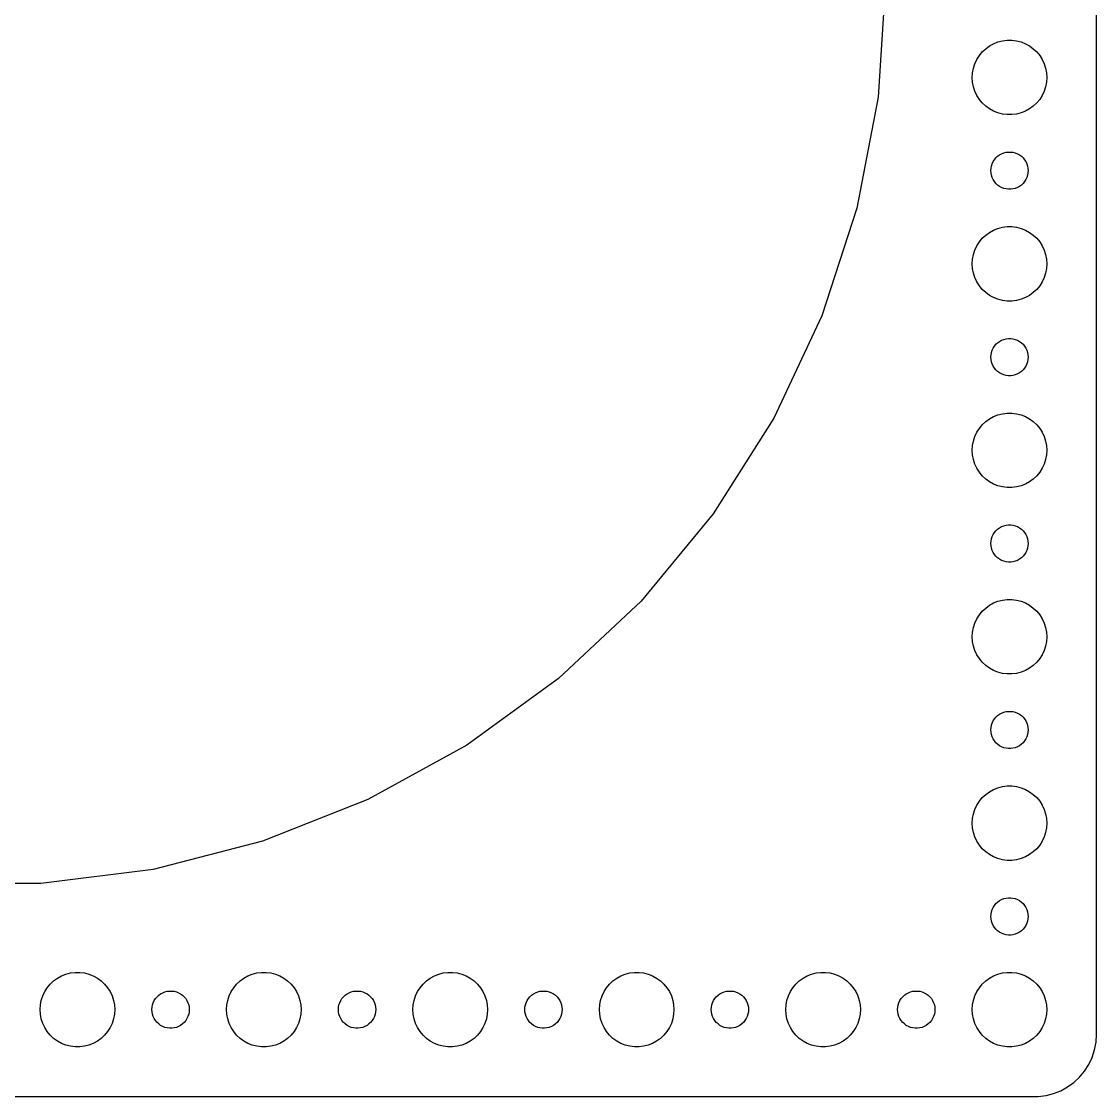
# Model space of a CAD drawing. Header units: metres. Extents: x -390 to 390, y -89 to 89.
# Drawn here: x 303 to 389.5, y -89.5 to -3 of the extents above; entities that cross this region are included whole.
import ezdxf

# ---------------------------------------------------------------- set-up
doc = ezdxf.new("R2010")
doc.units = ezdxf.units.M

msp = doc.modelspace()

# ---------------------------------------------------------------- linework, layer by layer
for p, q in [((389.5, -84.5), (389.5, 84.5)), ((372.5, 0), (371.928, -9.08665)), ((380.313, -5.44635), (380.588, -5.18845)), ((380.588, -5.18845), (380.893, -4.96701)), ((380.893, -4.96701), (381.223, -4.78551)), ((381.223, -4.78551), (381.573, -4.64682)), ((381.573, -4.64682), (381.938, -4.55313)), ((381.938, -4.55313), (382.312, -4.50591)), ((382.312, -4.50591), (382.688, -4.50591)), ((382.688, -4.50591), (383.062, -4.55313)), ((383.062, -4.55313), (383.427, -4.64682)), ((383.427, -4.64682), (383.777, -4.78551)), ((383.777, -4.78551), (384.107, -4.96701)), ((384.107, -4.96701), (384.412, -5.18845)), ((384.412, -5.18845), (384.687, -5.44635)), ((379.711, -6.39561), (379.871, -6.05473)), ((379.871, -6.05473), (380.073, -5.73663)), ((380.073, -5.73663), (380.313, -5.44635)), ((384.687, -5.44635), (384.927, -5.73663)), ((384.927, -5.73663), (385.129, -6.05473)), ((385.129, -6.05473), (385.289, -6.39561)), ((379.524, -7.12399), (379.594, -6.75392)), ((379.594, -6.75392), (379.711, -6.39561)), ((385.289, -6.39561), (385.406, -6.75392)), ((385.406, -6.75392), (385.476, -7.12399)), ((379.5, -7.5), (379.524, -7.12399)), ((379.524, -7.87599), (379.5, -7.5)), ((385.476, -7.12399), (385.5, -7.5)), ((385.5, -7.5), (385.476, -7.87599)), ((379.594, -8.24606), (379.524, -7.87599)), ((379.711, -8.60437), (379.594, -8.24606)), ((379.871, -8.94525), (379.711, -8.60437)), ((385.289, -8.60437), (385.129, -8.94525)), ((385.406, -8.24606), (385.289, -8.60437)), ((385.476, -7.87599), (385.406, -8.24606)), ((371.928, -9.08665), (370.222, -18.03)), ((380.073, -9.26335), (379.871, -8.94525)), ((380.313, -9.55363), (380.073, -9.26335)), ((384.927, -9.26335), (384.687, -9.55363)), ((385.129, -8.94525), (384.927, -9.26335)), ((380.588, -9.81154), (380.313, -9.55363)), ((380.893, -10.033), (380.588, -9.81154)), ((381.223, -10.2145), (380.893, -10.033)), ((381.573, -10.3532), (381.223, -10.2145)), ((381.938, -10.4469), (381.573, -10.3532)), ((383.427, -10.3532), (383.062, -10.4469)), ((383.777, -10.2145), (383.427, -10.3532)), ((384.107, -10.033), (383.777, -10.2145)), ((384.412, -9.81154), (384.107, -10.033)), ((384.687, -9.55363), (384.412, -9.81154)), ((382.312, -10.4941), (381.938, -10.4469)), ((382.688, -10.4941), (382.312, -10.4941)), ((383.062, -10.4469), (382.688, -10.4941)), ((381.544, -13.8442), (381.696, -13.7335)), ((381.696, -13.7335), (381.861, -13.6427)), ((381.861, -13.6427), (382.036, -13.5734)), ((382.036, -13.5734), (382.219, -13.5266)), ((382.219, -13.5266), (382.406, -13.5029)), ((382.406, -13.5029), (382.594, -13.5029)), ((382.594, -13.5029), (382.781, -13.5266)), ((382.781, -13.5266), (382.964, -13.5734)), ((382.964, -13.5734), (383.139, -13.6427)), ((383.139, -13.6427), (383.304, -13.7335)), ((383.304, -13.7335), (383.456, -13.8442)), ((381.012, -14.812), (381.047, -14.627)), ((381.047, -14.627), (381.105, -14.4478)), ((381.105, -14.4478), (381.186, -14.2774)), ((381.186, -14.2774), (381.286, -14.1183)), ((381.286, -14.1183), (381.407, -13.9732)), ((381.407, -13.9732), (381.544, -13.8442)), ((383.456, -13.8442), (383.593, -13.9732)), ((383.593, -13.9732), (383.714, -14.1183)), ((383.714, -14.1183), (383.814, -14.2774)), ((383.814, -14.2774), (383.895, -14.4478)), ((383.895, -14.4478), (383.953, -14.627)), ((383.953, -14.627), (383.988, -14.812)), ((381, -15), (381.012, -14.812)), ((381.012, -15.188), (381, -15)), ((381.047, -15.373), (381.012, -15.188)), ((381.105, -15.5522), (381.047, -15.373)), ((381.186, -15.7226), (381.105, -15.5522)), ((383.895, -15.5522), (383.814, -15.7226)), ((383.953, -15.373), (383.895, -15.5522)), ((383.988, -15.188), (383.953, -15.373)), ((383.988, -14.812), (384, -15)), ((384, -15), (383.988, -15.188)), ((381.286, -15.8817), (381.186, -15.7226)), ((381.407, -16.0268), (381.286, -15.8817)), ((381.544, -16.1558), (381.407, -16.0268)), ((381.696, -16.2665), (381.544, -16.1558)), ((381.861, -16.3572), (381.696, -16.2665)), ((382.036, -16.4266), (381.861, -16.3572)), ((382.219, -16.4734), (382.036, -16.4266)), ((382.964, -16.4266), (382.781, -16.4734)), ((383.139, -16.3572), (382.964, -16.4266)), ((383.304, -16.2665), (383.139, -16.3572)), ((383.456, -16.1558), (383.304, -16.2665)), ((383.593, -16.0268), (383.456, -16.1558)), ((383.714, -15.8817), (383.593, -16.0268)), ((383.814, -15.7226), (383.714, -15.8817)), ((382.406, -16.497), (382.219, -16.4734)), ((382.594, -16.497), (382.406, -16.497)), ((382.781, -16.4734), (382.594, -16.497)), ((370.222, -18.03), (367.409, -26.689)), ((380.893, -19.967), (381.223, -19.7855)), ((381.223, -19.7855), (381.573, -19.6468)), ((381.573, -19.6468), (381.938, -19.5531)), ((381.938, -19.5531), (382.312, -19.5059)), ((382.312, -19.5059), (382.688, -19.5059)), ((382.688, -19.5059), (383.062, -19.5531)), ((383.062, -19.5531), (383.427, -19.6468)), ((383.427, -19.6468), (383.777, -19.7855)), ((383.777, -19.7855), (384.107, -19.967)), ((379.871, -21.0547), (380.073, -20.7366)), ((380.073, -20.7366), (380.313, -20.4464)), ((380.313, -20.4464), (380.588, -20.1884)), ((380.588, -20.1884), (380.893, -19.967)), ((384.107, -19.967), (384.412, -20.1884)), ((384.412, -20.1884), (384.687, -20.4464)), ((384.687, -20.4464), (384.927, -20.7366)), ((384.927, -20.7366), (385.129, -21.0547)), ((379.594, -21.7539), (379.711, -21.3956)), ((379.711, -21.3956), (379.871, -21.0547)), ((385.129, -21.0547), (385.289, -21.3956)), ((385.289, -21.3956), (385.406, -21.7539)), ((379.5, -22.5), (379.524, -22.124)), ((379.524, -22.124), (379.594, -21.7539)), ((385.406, -21.7539), (385.476, -22.124)), ((385.476, -22.124), (385.5, -22.5)), ((379.524, -22.876), (379.5, -22.5)), ((379.594, -23.2461), (379.524, -22.876)), ((379.711, -23.6044), (379.594, -23.2461)), ((385.406, -23.2461), (385.289, -23.6044)), ((385.476, -22.876), (385.406, -23.2461)), ((385.5, -22.5), (385.476, -22.876)), ((379.871, -23.9453), (379.711, -23.6044)), ((380.073, -24.2634), (379.871, -23.9453)), ((385.129, -23.9453), (384.927, -24.2634)), ((385.289, -23.6044), (385.129, -23.9453)), ((380.313, -24.5536), (380.073, -24.2634)), ((380.588, -24.8115), (380.313, -24.5536)), ((380.893, -25.033), (380.588, -24.8115)), ((381.223, -25.2145), (380.893, -25.033)), ((384.107, -25.033), (383.777, -25.2145)), ((384.412, -24.8115), (384.107, -25.033)), ((384.687, -24.5536), (384.412, -24.8115)), ((384.927, -24.2634), (384.687, -24.5536)), ((381.573, -25.3532), (381.223, -25.2145)), ((381.938, -25.4469), (381.573, -25.3532)), ((382.312, -25.4941), (381.938, -25.4469)), ((382.688, -25.4941), (382.312, -25.4941)), ((383.062, -25.4469), (382.688, -25.4941)), ((383.427, -25.3532), (383.062, -25.4469)), ((383.777, -25.2145), (383.427, -25.3532)), ((367.409, -26.689), (363.532, -34.9271)), ((382.036, -28.5734), (382.219, -28.5266)), ((382.219, -28.5266), (382.406, -28.503)), ((382.406, -28.503), (382.594, -28.503)), ((382.594, -28.503), (382.781, -28.5266)), ((382.781, -28.5266), (382.964, -28.5734)), ((381.105, -29.4478), (381.186, -29.2774)), ((381.186, -29.2774), (381.286, -29.1183)), ((381.286, -29.1183), (381.407, -28.9732)), ((381.407, -28.9732), (381.544, -28.8442)), ((381.544, -28.8442), (381.696, -28.7335)), ((381.696, -28.7335), (381.861, -28.6427)), ((381.861, -28.6427), (382.036, -28.5734)), ((382.964, -28.5734), (383.139, -28.6427)), ((383.139, -28.6427), (383.304, -28.7335)), ((383.304, -28.7335), (383.456, -28.8442)), ((383.456, -28.8442), (383.593, -28.9732)), ((383.593, -28.9732), (383.714, -29.1183)), ((383.714, -29.1183), (383.814, -29.2774)), ((383.814, -29.2774), (383.895, -29.4478)), ((381, -30), (381.012, -29.812)), ((381.012, -30.188), (381, -30)), ((381.012, -29.812), (381.047, -29.627)), ((381.047, -30.373), (381.012, -30.188)), ((381.047, -29.627), (381.105, -29.4478)), ((383.895, -29.4478), (383.953, -29.627)), ((383.953, -29.627), (383.988, -29.812)), ((383.988, -30.188), (383.953, -30.373)), ((383.988, -29.812), (384, -30)), ((384, -30), (383.988, -30.188)), ((381.105, -30.5522), (381.047, -30.373)), ((381.186, -30.7226), (381.105, -30.5522)), ((381.286, -30.8817), (381.186, -30.7226)), ((381.407, -31.0268), (381.286, -30.8817)), ((381.544, -31.1558), (381.407, -31.0268)), ((383.593, -31.0268), (383.456, -31.1558)), ((383.714, -30.8817), (383.593, -31.0268)), ((383.814, -30.7226), (383.714, -30.8817)), ((383.895, -30.5522), (383.814, -30.7226)), ((383.953, -30.373), (383.895, -30.5522)), ((381.696, -31.2665), (381.544, -31.1558)), ((381.861, -31.3572), (381.696, -31.2665)), ((382.036, -31.4266), (381.861, -31.3572)), ((382.219, -31.4734), (382.036, -31.4266)), ((382.406, -31.497), (382.219, -31.4734)), ((382.594, -31.497), (382.406, -31.497)), ((382.781, -31.4734), (382.594, -31.497)), ((382.964, -31.4266), (382.781, -31.4734)), ((383.139, -31.3572), (382.964, -31.4266)), ((383.304, -31.2665), (383.139, -31.3572)), ((383.456, -31.1558), (383.304, -31.2665)), ((381.573, -34.6468), (381.938, -34.5531)), ((381.938, -34.5531), (382.312, -34.5059)), ((382.312, -34.5059), (382.688, -34.5059)), ((382.688, -34.5059), (383.062, -34.5531)), ((383.062, -34.5531), (383.427, -34.6468)), ((363.532, -34.9271), (358.654, -42.6144)), ((380.073, -35.7366), (380.313, -35.4464)), ((380.313, -35.4464), (380.588, -35.1885)), ((380.588, -35.1885), (380.893, -34.967)), ((380.893, -34.967), (381.223, -34.7855)), ((381.223, -34.7855), (381.573, -34.6468)), ((383.427, -34.6468), (383.777, -34.7855)), ((383.777, -34.7855), (384.107, -34.967)), ((384.107, -34.967), (384.412, -35.1885)), ((384.412, -35.1885), (384.687, -35.4464)), ((384.687, -35.4464), (384.927, -35.7366)), ((379.711, -36.3956), (379.871, -36.0547)), ((379.871, -36.0547), (380.073, -35.7366)), ((384.927, -35.7366), (385.129, -36.0547)), ((385.129, -36.0547), (385.289, -36.3956)), ((379.5, -37.5), (379.524, -37.124)), ((379.524, -37.124), (379.594, -36.7539)), ((379.594, -36.7539), (379.711, -36.3956)), ((385.289, -36.3956), (385.406, -36.7539)), ((385.406, -36.7539), (385.476, -37.124)), ((385.476, -37.124), (385.5, -37.5)), ((379.524, -37.876), (379.5, -37.5)), ((379.594, -38.2461), (379.524, -37.876)), ((385.476, -37.876), (385.406, -38.2461)), ((385.5, -37.5), (385.476, -37.876)), ((379.711, -38.6044), (379.594, -38.2461)), ((379.871, -38.9453), (379.711, -38.6044)), ((385.289, -38.6044), (385.129, -38.9453)), ((385.406, -38.2461), (385.289, -38.6044)), ((380.073, -39.2634), (379.871, -38.9453)), ((380.313, -39.5536), (380.073, -39.2634)), ((380.588, -39.8115), (380.313, -39.5536)), ((384.687, -39.5536), (384.412, -39.8115)), ((384.927, -39.2634), (384.687, -39.5536)), ((385.129, -38.9453), (384.927, -39.2634)), ((380.893, -40.033), (380.588, -39.8115)), ((381.223, -40.2145), (380.893, -40.033)), ((381.573, -40.3532), (381.223, -40.2145)), ((381.938, -40.4469), (381.573, -40.3532)), ((382.312, -40.4941), (381.938, -40.4469)), ((382.688, -40.4941), (382.312, -40.4941)), ((383.062, -40.4469), (382.688, -40.4941)), ((383.427, -40.3532), (383.062, -40.4469)), ((383.777, -40.2145), (383.427, -40.3532)), ((384.107, -40.033), (383.777, -40.2145)), ((384.412, -39.8115), (384.107, -40.033)), ((358.654, -42.6144), (352.85, -49.6297)), ((381.286, -44.1183), (381.407, -43.9732)), ((381.407, -43.9732), (381.544, -43.8442)), ((381.544, -43.8442), (381.696, -43.7335)), ((381.696, -43.7335), (381.861, -43.6428)), ((381.861, -43.6428), (382.036, -43.5734)), ((382.036, -43.5734), (382.219, -43.5266)), ((382.219, -43.5266), (382.406, -43.503)), ((382.406, -43.503), (382.594, -43.503)), ((382.594, -43.503), (382.781, -43.5266)), ((382.781, -43.5266), (382.964, -43.5734)), ((382.964, -43.5734), (383.139, -43.6428)), ((383.139, -43.6428), (383.304, -43.7335)), ((383.304, -43.7335), (383.456, -43.8442)), ((383.456, -43.8442), (383.593, -43.9732)), ((383.593, -43.9732), (383.714, -44.1183)), ((381, -45), (381.012, -44.812)), ((381.012, -44.812), (381.047, -44.627)), ((381.047, -44.627), (381.105, -44.4478)), ((381.105, -44.4478), (381.186, -44.2774)), ((381.186, -44.2774), (381.286, -44.1183)), ((383.714, -44.1183), (383.814, -44.2774)), ((383.814, -44.2774), (383.895, -44.4478)), ((383.895, -44.4478), (383.953, -44.627)), ((383.953, -44.627), (383.988, -44.812)), ((383.988, -44.812), (384, -45)), ((381.012, -45.188), (381, -45)), ((381.047, -45.373), (381.012, -45.188)), ((381.105, -45.5522), (381.047, -45.373)), ((381.186, -45.7226), (381.105, -45.5522)), ((381.286, -45.8817), (381.186, -45.7226)), ((383.814, -45.7226), (383.714, -45.8817)), ((383.895, -45.5522), (383.814, -45.7226)), ((383.953, -45.373), (383.895, -45.5522)), ((383.988, -45.188), (383.953, -45.373)), ((384, -45), (383.988, -45.188)), ((381.407, -46.0268), (381.286, -45.8817)), ((381.544, -46.1558), (381.407, -46.0268)), ((381.696, -46.2665), (381.544, -46.1558)), ((381.861, -46.3572), (381.696, -46.2665)), ((382.036, -46.4266), (381.861, -46.3572)), ((382.219, -46.4734), (382.036, -46.4266)), ((382.406, -46.497), (382.219, -46.4734)), ((382.594, -46.497), (382.406, -46.497)), ((382.781, -46.4734), (382.594, -46.497)), ((382.964, -46.4266), (382.781, -46.4734)), ((383.139, -46.3572), (382.964, -46.4266)), ((383.304, -46.2665), (383.139, -46.3572)), ((383.456, -46.1558), (383.304, -46.2665)), ((383.593, -46.0268), (383.456, -46.1558)), ((383.714, -45.8817), (383.593, -46.0268)), ((352.85, -49.6297), (346.213, -55.8622)), ((380.588, -50.1885), (380.893, -49.967)), ((380.893, -49.967), (381.223, -49.7855)), ((381.223, -49.7855), (381.573, -49.6468)), ((381.573, -49.6468), (381.938, -49.5531)), ((381.938, -49.5531), (382.312, -49.5059)), ((382.312, -49.5059), (382.688, -49.5059)), ((382.688, -49.5059), (383.062, -49.5531)), ((383.062, -49.5531), (383.427, -49.6468)), ((383.427, -49.6468), (383.777, -49.7855)), ((383.777, -49.7855), (384.107, -49.967)), ((384.107, -49.967), (384.412, -50.1885)), ((379.871, -51.0547), (380.073, -50.7366)), ((380.073, -50.7366), (380.313, -50.4464)), ((380.313, -50.4464), (380.588, -50.1885)), ((384.412, -50.1885), (384.687, -50.4464)), ((384.687, -50.4464), (384.927, -50.7366)), ((384.927, -50.7366), (385.129, -51.0547)), ((379.524, -52.124), (379.594, -51.7539)), ((379.594, -51.7539), (379.711, -51.3956)), ((379.711, -51.3956), (379.871, -51.0547)), ((385.129, -51.0547), (385.289, -51.3956)), ((385.289, -51.3956), (385.406, -51.7539)), ((385.406, -51.7539), (385.476, -52.124)), ((379.5, -52.5), (379.524, -52.124)), ((379.524, -52.876), (379.5, -52.5)), ((385.476, -52.124), (385.5, -52.5)), ((385.5, -52.5), (385.476, -52.876)), ((379.594, -53.2461), (379.524, -52.876)), ((379.711, -53.6044), (379.594, -53.2461)), ((379.871, -53.9453), (379.711, -53.6044)), ((385.289, -53.6044), (385.129, -53.9453)), ((385.406, -53.2461), (385.289, -53.6044)), ((385.476, -52.876), (385.406, -53.2461)), ((380.073, -54.2634), (379.871, -53.9453)), ((380.313, -54.5536), (380.073, -54.2634)), ((384.927, -54.2634), (384.687, -54.5536)), ((385.129, -53.9453), (384.927, -54.2634)), ((380.588, -54.8115), (380.313, -54.5536)), ((380.893, -55.033), (380.588, -54.8115)), ((381.223, -55.2145), (380.893, -55.033)), ((381.573, -55.3532), (381.223, -55.2145)), ((381.938, -55.4469), (381.573, -55.3532)), ((383.427, -55.3532), (383.062, -55.4469)), ((383.777, -55.2145), (383.427, -55.3532)), ((384.107, -55.033), (383.777, -55.2145)), ((384.412, -54.8115), (384.107, -55.033)), ((384.687, -54.5536), (384.412, -54.8115)), ((346.213, -55.8622), (338.847, -61.2138)), ((382.312, -55.4941), (381.938, -55.4469)), ((382.688, -55.4941), (382.312, -55.4941)), ((383.062, -55.4469), (382.688, -55.4941)), ((381.544, -58.8442), (381.696, -58.7335)), ((381.696, -58.7335), (381.861, -58.6428)), ((381.861, -58.6428), (382.036, -58.5734)), ((382.036, -58.5734), (382.219, -58.5266)), ((382.219, -58.5266), (382.406, -58.503)), ((382.406, -58.503), (382.594, -58.503)), ((382.594, -58.503), (382.781, -58.5266)), ((382.781, -58.5266), (382.964, -58.5734)), ((382.964, -58.5734), (383.139, -58.6428)), ((383.139, -58.6428), (383.304, -58.7335)), ((383.304, -58.7335), (383.456, -58.8442)), ((381.012, -59.812), (381.047, -59.627)), ((381.047, -59.627), (381.105, -59.4478)), ((381.105, -59.4478), (381.186, -59.2774)), ((381.186, -59.2774), (381.286, -59.1183)), ((381.286, -59.1183), (381.407, -58.9732)), ((381.407, -58.9732), (381.544, -58.8442)), ((383.456, -58.8442), (383.593, -58.9732)), ((383.593, -58.9732), (383.714, -59.1183)), ((383.714, -59.1183), (383.814, -59.2774)), ((383.814, -59.2774), (383.895, -59.4478)), ((383.895, -59.4478), (383.953, -59.627)), ((383.953, -59.627), (383.988, -59.812)), ((381, -60), (381.012, -59.812)), ((381.012, -60.188), (381, -60)), ((381.047, -60.373), (381.012, -60.188)), ((381.105, -60.5522), (381.047, -60.373)), ((383.953, -60.373), (383.895, -60.5522)), ((383.988, -60.188), (383.953, -60.373)), ((383.988, -59.812), (384, -60)), ((384, -60), (383.988, -60.188)), ((338.847, -61.2138), (330.869, -65.6)), ((381.186, -60.7226), (381.105, -60.5522)), ((381.286, -60.8817), (381.186, -60.7226)), ((381.407, -61.0268), (381.286, -60.8817)), ((381.544, -61.1558), (381.407, -61.0268)), ((381.696, -61.2665), (381.544, -61.1558)), ((381.861, -61.3572), (381.696, -61.2665)), ((382.036, -61.4266), (381.861, -61.3572)), ((383.139, -61.3572), (382.964, -61.4266)), ((383.304, -61.2665), (383.139, -61.3572)), ((383.456, -61.1558), (383.304, -61.2665)), ((383.593, -61.0268), (383.456, -61.1558)), ((383.714, -60.8817), (383.593, -61.0268)), ((383.814, -60.7226), (383.714, -60.8817)), ((383.895, -60.5522), (383.814, -60.7226)), ((382.219, -61.4734), (382.036, -61.4266)), ((382.406, -61.497), (382.219, -61.4734)), ((382.594, -61.497), (382.406, -61.497)), ((382.781, -61.4734), (382.594, -61.497)), ((382.964, -61.4266), (382.781, -61.4734)), ((380.893, -64.967), (381.223, -64.7855)), ((381.223, -64.7855), (381.573, -64.6468)), ((381.573, -64.6468), (381.938, -64.5531)), ((381.938, -64.5531), (382.312, -64.5059)), ((382.312, -64.5059), (382.688, -64.5059)), ((382.688, -64.5059), (383.062, -64.5531)), ((383.062, -64.5531), (383.427, -64.6468)), ((383.427, -64.6468), (383.777, -64.7855)), ((383.777, -64.7855), (384.107, -64.967)), ((330.869, -65.6), (322.404, -68.9516)), ((379.871, -66.0547), (380.073, -65.7366)), ((380.073, -65.7366), (380.313, -65.4464)), ((380.313, -65.4464), (380.588, -65.1885)), ((380.588, -65.1885), (380.893, -64.967)), ((384.107, -64.967), (384.412, -65.1885)), ((384.412, -65.1885), (384.687, -65.4464)), ((384.687, -65.4464), (384.927, -65.7366)), ((384.927, -65.7366), (385.129, -66.0547)), ((379.594, -66.7539), (379.711, -66.3956)), ((379.711, -66.3956), (379.871, -66.0547)), ((385.129, -66.0547), (385.289, -66.3956)), ((385.289, -66.3956), (385.406, -66.7539)), ((379.5, -67.5), (379.524, -67.124)), ((379.524, -67.124), (379.594, -66.7539)), ((385.406, -66.7539), (385.476, -67.124)), ((385.476, -67.124), (385.5, -67.5)), ((379.524, -67.876), (379.5, -67.5)), ((379.594, -68.2461), (379.524, -67.876)), ((379.711, -68.6044), (379.594, -68.2461)), ((385.406, -68.2461), (385.289, -68.6044)), ((385.476, -67.876), (385.406, -68.2461)), ((385.5, -67.5), (385.476, -67.876)), ((322.404, -68.9516), (313.585, -71.2158)), ((379.871, -68.9453), (379.711, -68.6044)), ((380.073, -69.2634), (379.871, -68.9453)), ((385.129, -68.9453), (384.927, -69.2634)), ((385.289, -68.6044), (385.129, -68.9453)), ((380.313, -69.5536), (380.073, -69.2634)), ((380.588, -69.8115), (380.313, -69.5536)), ((380.893, -70.033), (380.588, -69.8115)), ((381.223, -70.2145), (380.893, -70.033)), ((384.107, -70.033), (383.777, -70.2145)), ((384.412, -69.8115), (384.107, -70.033)), ((384.687, -69.5536), (384.412, -69.8115)), ((384.927, -69.2634), (384.687, -69.5536)), ((381.573, -70.3532), (381.223, -70.2145)), ((381.938, -70.4469), (381.573, -70.3532)), ((382.312, -70.4941), (381.938, -70.4469)), ((382.688, -70.4941), (382.312, -70.4941)), ((383.062, -70.4469), (382.688, -70.4941)), ((383.427, -70.3532), (383.062, -70.4469)), ((383.777, -70.2145), (383.427, -70.3532)), ((313.585, -71.2158), (304.552, -72.3569)), ((304.552, -72.3569), (295.448, -72.3569)), ((382.219, -73.5266), (382.406, -73.503)), ((382.406, -73.503), (382.594, -73.503)), ((382.594, -73.503), (382.781, -73.5266)), ((381.105, -74.4478), (381.186, -74.2774)), ((381.186, -74.2774), (381.286, -74.1183)), ((381.286, -74.1183), (381.407, -73.9732)), ((381.407, -73.9732), (381.544, -73.8442)), ((381.544, -73.8442), (381.696, -73.7335)), ((381.696, -73.7335), (381.861, -73.6428)), ((381.861, -73.6428), (382.036, -73.5734)), ((382.036, -73.5734), (382.219, -73.5266)), ((382.781, -73.5266), (382.964, -73.5734)), ((382.964, -73.5734), (383.139, -73.6428)), ((383.139, -73.6428), (383.304, -73.7335)), ((383.304, -73.7335), (383.456, -73.8442)), ((383.456, -73.8442), (383.593, -73.9732)), ((383.593, -73.9732), (383.714, -74.1183)), ((383.714, -74.1183), (383.814, -74.2774)), ((383.814, -74.2774), (383.895, -74.4478)), ((381, -75), (381.012, -74.812)), ((381.012, -75.188), (381, -75)), ((381.012, -74.812), (381.047, -74.627)), ((381.047, -75.373), (381.012, -75.188)), ((381.047, -74.627), (381.105, -74.4478)), ((383.895, -74.4478), (383.953, -74.627)), ((383.953, -74.627), (383.988, -74.812)), ((383.988, -75.188), (383.953, -75.373)), ((383.988, -74.812), (384, -75)), ((384, -75), (383.988, -75.188)), ((381.105, -75.5522), (381.047, -75.373)), ((381.186, -75.7226), (381.105, -75.5522)), ((381.286, -75.8817), (381.186, -75.7226)), ((381.407, -76.0268), (381.286, -75.8817)), ((381.544, -76.1558), (381.407, -76.0268)), ((383.593, -76.0268), (383.456, -76.1558)), ((383.714, -75.8817), (383.593, -76.0268)), ((383.814, -75.7226), (383.714, -75.8817)), ((383.895, -75.5522), (383.814, -75.7226)), ((383.953, -75.373), (383.895, -75.5522)), ((381.696, -76.2665), (381.544, -76.1558)), ((381.861, -76.3572), (381.696, -76.2665)), ((382.036, -76.4266), (381.861, -76.3572)), ((382.219, -76.4734), (382.036, -76.4266)), ((382.406, -76.497), (382.219, -76.4734)), ((382.594, -76.497), (382.406, -76.497)), ((382.781, -76.4734), (382.594, -76.497)), ((382.964, -76.4266), (382.781, -76.4734)), ((383.139, -76.3572), (382.964, -76.4266)), ((383.304, -76.2665), (383.139, -76.3572)), ((383.456, -76.1558), (383.304, -76.2665)), ((306.573, -79.6468), (306.938, -79.5531)), ((306.938, -79.5531), (307.312, -79.5059)), ((307.312, -79.5059), (307.688, -79.5059)), ((307.688, -79.5059), (308.062, -79.5531)), ((308.062, -79.5531), (308.427, -79.6468)), ((321.573, -79.6468), (321.938, -79.5531)), ((321.938, -79.5531), (322.312, -79.5059)), ((322.312, -79.5059), (322.688, -79.5059)), ((322.688, -79.5059), (323.062, -79.5531)), ((323.062, -79.5531), (323.427, -79.6468)), ((336.573, -79.6468), (336.938, -79.5531)), ((336.938, -79.5531), (337.312, -79.5059)), ((337.312, -79.5059), (337.688, -79.5059)), ((337.688, -79.5059), (338.062, -79.5531)), ((338.062, -79.5531), (338.427, -79.6468)), ((351.573, -79.6468), (351.938, -79.5531)), ((351.938, -79.5531), (352.312, -79.5059)), ((352.312, -79.5059), (352.688, -79.5059)), ((352.688, -79.5059), (353.062, -79.5531)), ((353.062, -79.5531), (353.427, -79.6468)), ((366.573, -79.6468), (366.938, -79.5531)), ((366.938, -79.5531), (367.312, -79.5059)), ((367.312, -79.5059), (367.688, -79.5059)), ((367.688, -79.5059), (368.062, -79.5531)), ((368.062, -79.5531), (368.427, -79.6468)), ((381.573, -79.6468), (381.938, -79.5531)), ((381.938, -79.5531), (382.312, -79.5059)), ((382.312, -79.5059), (382.688, -79.5059)), ((382.688, -79.5059), (383.062, -79.5531)), ((383.062, -79.5531), (383.427, -79.6468)), ((305.313, -80.4464), (305.588, -80.1885)), ((305.588, -80.1885), (305.893, -79.967)), ((305.893, -79.967), (306.223, -79.7855)), ((306.223, -79.7855), (306.573, -79.6468)), ((308.427, -79.6468), (308.777, -79.7855)), ((308.777, -79.7855), (309.107, -79.967)), ((309.107, -79.967), (309.412, -80.1885)), ((309.412, -80.1885), (309.687, -80.4464)), ((320.313, -80.4464), (320.588, -80.1885)), ((320.588, -80.1885), (320.893, -79.967)), ((320.893, -79.967), (321.223, -79.7855)), ((321.223, -79.7855), (321.573, -79.6468)), ((323.427, -79.6468), (323.777, -79.7855)), ((323.777, -79.7855), (324.107, -79.967)), ((324.107, -79.967), (324.412, -80.1885)), ((324.412, -80.1885), (324.687, -80.4464)), ((335.313, -80.4464), (335.588, -80.1885)), ((335.588, -80.1885), (335.893, -79.967)), ((335.893, -79.967), (336.223, -79.7855)), ((336.223, -79.7855), (336.573, -79.6468)), ((338.427, -79.6468), (338.777, -79.7855)), ((338.777, -79.7855), (339.107, -79.967)), ((339.107, -79.967), (339.412, -80.1885)), ((339.412, -80.1885), (339.687, -80.4464)), ((350.313, -80.4464), (350.588, -80.1885)), ((350.588, -80.1885), (350.893, -79.967)), ((350.893, -79.967), (351.223, -79.7855)), ((351.223, -79.7855), (351.573, -79.6468)), ((353.427, -79.6468), (353.777, -79.7855)), ((353.777, -79.7855), (354.107, -79.967)), ((354.107, -79.967), (354.412, -80.1885)), ((354.412, -80.1885), (354.687, -80.4464)), ((365.313, -80.4464), (365.588, -80.1885)), ((365.588, -80.1885), (365.893, -79.967)), ((365.893, -79.967), (366.223, -79.7855)), ((366.223, -79.7855), (366.573, -79.6468)), ((368.427, -79.6468), (368.777, -79.7855)), ((368.777, -79.7855), (369.107, -79.967)), ((369.107, -79.967), (369.412, -80.1885)), ((369.412, -80.1885), (369.687, -80.4464)), ((380.313, -80.4464), (380.588, -80.1885)), ((380.588, -80.1885), (380.893, -79.967)), ((380.893, -79.967), (381.223, -79.7855)), ((381.223, -79.7855), (381.573, -79.6468)), ((383.427, -79.6468), (383.777, -79.7855)), ((383.777, -79.7855), (384.107, -79.967)), ((384.107, -79.967), (384.412, -80.1885)), ((384.412, -80.1885), (384.687, -80.4464)), ((304.711, -81.3956), (304.871, -81.0547)), ((304.871, -81.0547), (305.073, -80.7366)), ((305.073, -80.7366), (305.313, -80.4464)), ((309.687, -80.4464), (309.927, -80.7366)), ((309.927, -80.7366), (310.129, -81.0547)), ((310.129, -81.0547), (310.289, -81.3956)), ((314.044, -81.3442), (314.196, -81.2335)), ((314.196, -81.2335), (314.361, -81.1428)), ((314.361, -81.1428), (314.536, -81.0734)), ((314.536, -81.0734), (314.719, -81.0266)), ((314.719, -81.0266), (314.906, -81.003)), ((314.906, -81.003), (315.094, -81.003)), ((315.094, -81.003), (315.281, -81.0266)), ((315.281, -81.0266), (315.464, -81.0734)), ((315.464, -81.0734), (315.639, -81.1428)), ((315.639, -81.1428), (315.804, -81.2335)), ((315.804, -81.2335), (315.956, -81.3442)), ((319.711, -81.3956), (319.871, -81.0547)), ((319.871, -81.0547), (320.073, -80.7366)), ((320.073, -80.7366), (320.313, -80.4464)), ((324.687, -80.4464), (324.927, -80.7366)), ((324.927, -80.7366), (325.129, -81.0547)), ((325.129, -81.0547), (325.289, -81.3956)), ((329.044, -81.3442), (329.196, -81.2335)), ((329.196, -81.2335), (329.361, -81.1428)), ((329.361, -81.1428), (329.536, -81.0734)), ((329.536, -81.0734), (329.719, -81.0266)), ((329.719, -81.0266), (329.906, -81.003)), ((329.906, -81.003), (330.094, -81.003)), ((330.094, -81.003), (330.281, -81.0266)), ((330.281, -81.0266), (330.464, -81.0734)), ((330.464, -81.0734), (330.639, -81.1428)), ((330.639, -81.1428), (330.804, -81.2335)), ((330.804, -81.2335), (330.956, -81.3442)), ((334.711, -81.3956), (334.871, -81.0547)), ((334.871, -81.0547), (335.073, -80.7366)), ((335.073, -80.7366), (335.313, -80.4464)), ((339.687, -80.4464), (339.927, -80.7366)), ((339.927, -80.7366), (340.129, -81.0547)), ((340.129, -81.0547), (340.289, -81.3956)), ((344.044, -81.3442), (344.196, -81.2335)), ((344.196, -81.2335), (344.361, -81.1428)), ((344.361, -81.1428), (344.536, -81.0734)), ((344.536, -81.0734), (344.719, -81.0266)), ((344.719, -81.0266), (344.906, -81.003)), ((344.906, -81.003), (345.094, -81.003)), ((345.094, -81.003), (345.281, -81.0266)), ((345.281, -81.0266), (345.464, -81.0734)), ((345.464, -81.0734), (345.639, -81.1428)), ((345.639, -81.1428), (345.804, -81.2335)), ((345.804, -81.2335), (345.956, -81.3442)), ((349.711, -81.3956), (349.871, -81.0547)), ((349.871, -81.0547), (350.073, -80.7366)), ((350.073, -80.7366), (350.313, -80.4464)), ((354.687, -80.4464), (354.927, -80.7366)), ((354.927, -80.7366), (355.129, -81.0547)), ((355.129, -81.0547), (355.289, -81.3956)), ((359.044, -81.3442), (359.196, -81.2335)), ((359.196, -81.2335), (359.361, -81.1428)), ((359.361, -81.1428), (359.536, -81.0734)), ((359.536, -81.0734), (359.719, -81.0266)), ((359.719, -81.0266), (359.906, -81.003)), ((359.906, -81.003), (360.094, -81.003)), ((360.094, -81.003), (360.281, -81.0266)), ((360.281, -81.0266), (360.464, -81.0734)), ((360.464, -81.0734), (360.639, -81.1428)), ((360.639, -81.1428), (360.804, -81.2335)), ((360.804, -81.2335), (360.956, -81.3442)), ((364.711, -81.3956), (364.871, -81.0547)), ((364.871, -81.0547), (365.073, -80.7366)), ((365.073, -80.7366), (365.313, -80.4464)), ((369.687, -80.4464), (369.927, -80.7366)), ((369.927, -80.7366), (370.129, -81.0547)), ((370.129, -81.0547), (370.289, -81.3956)), ((374.044, -81.3442), (374.196, -81.2335)), ((374.196, -81.2335), (374.361, -81.1428)), ((374.361, -81.1428), (374.536, -81.0734)), ((374.536, -81.0734), (374.719, -81.0266)), ((374.719, -81.0266), (374.906, -81.003)), ((374.906, -81.003), (375.094, -81.003)), ((375.094, -81.003), (375.281, -81.0266)), ((375.281, -81.0266), (375.464, -81.0734)), ((375.464, -81.0734), (375.639, -81.1428)), ((375.639, -81.1428), (375.804, -81.2335)), ((375.804, -81.2335), (375.956, -81.3442)), ((379.711, -81.3956), (379.871, -81.0547)), ((379.871, -81.0547), (380.073, -80.7366)), ((380.073, -80.7366), (380.313, -80.4464)), ((384.687, -80.4464), (384.927, -80.7366)), ((384.927, -80.7366), (385.129, -81.0547)), ((385.129, -81.0547), (385.289, -81.3956)), ((304.5, -82.5), (304.524, -82.124)), ((304.524, -82.124), (304.594, -81.7539)), ((304.594, -81.7539), (304.711, -81.3956)), ((310.289, -81.3956), (310.406, -81.7539)), ((310.406, -81.7539), (310.476, -82.124)), ((310.476, -82.124), (310.5, -82.5)), ((313.512, -82.312), (313.547, -82.127)), ((313.547, -82.127), (313.605, -81.9478)), ((313.605, -81.9478), (313.686, -81.7774)), ((313.686, -81.7774), (313.786, -81.6183)), ((313.786, -81.6183), (313.907, -81.4732)), ((313.907, -81.4732), (314.044, -81.3442)), ((315.956, -81.3442), (316.093, -81.4732)), ((316.093, -81.4732), (316.214, -81.6183)), ((316.214, -81.6183), (316.314, -81.7774)), ((316.314, -81.7774), (316.395, -81.9478)), ((316.395, -81.9478), (316.453, -82.127)), ((316.453, -82.127), (316.488, -82.312)), ((319.5, -82.5), (319.524, -82.124)), ((319.524, -82.124), (319.594, -81.7539)), ((319.594, -81.7539), (319.711, -81.3956)), ((325.289, -81.3956), (325.406, -81.7539)), ((325.406, -81.7539), (325.476, -82.124)), ((325.476, -82.124), (325.5, -82.5)), ((328.512, -82.312), (328.547, -82.127)), ((328.547, -82.127), (328.605, -81.9478)), ((328.605, -81.9478), (328.686, -81.7774)), ((328.686, -81.7774), (328.786, -81.6183)), ((328.786, -81.6183), (328.907, -81.4732)), ((328.907, -81.4732), (329.044, -81.3442)), ((330.956, -81.3442), (331.093, -81.4732)), ((331.093, -81.4732), (331.214, -81.6183)), ((331.214, -81.6183), (331.314, -81.7774)), ((331.314, -81.7774), (331.395, -81.9478)), ((331.395, -81.9478), (331.453, -82.127)), ((331.453, -82.127), (331.488, -82.312)), ((334.5, -82.5), (334.524, -82.124)), ((334.524, -82.124), (334.594, -81.7539)), ((334.594, -81.7539), (334.711, -81.3956)), ((340.289, -81.3956), (340.406, -81.7539)), ((340.406, -81.7539), (340.476, -82.124)), ((340.476, -82.124), (340.5, -82.5)), ((343.512, -82.312), (343.547, -82.127)), ((343.547, -82.127), (343.605, -81.9478)), ((343.605, -81.9478), (343.686, -81.7774)), ((343.686, -81.7774), (343.786, -81.6183)), ((343.786, -81.6183), (343.907, -81.4732)), ((343.907, -81.4732), (344.044, -81.3442)), ((345.956, -81.3442), (346.093, -81.4732)), ((346.093, -81.4732), (346.214, -81.6183)), ((346.214, -81.6183), (346.314, -81.7774)), ((346.314, -81.7774), (346.395, -81.9478)), ((346.395, -81.9478), (346.453, -82.127)), ((346.453, -82.127), (346.488, -82.312)), ((349.5, -82.5), (349.524, -82.124)), ((349.524, -82.124), (349.594, -81.7539)), ((349.594, -81.7539), (349.711, -81.3956)), ((355.289, -81.3956), (355.406, -81.7539)), ((355.406, -81.7539), (355.476, -82.124)), ((355.476, -82.124), (355.5, -82.5)), ((358.512, -82.312), (358.547, -82.127)), ((358.547, -82.127), (358.605, -81.9478)), ((358.605, -81.9478), (358.686, -81.7774)), ((358.686, -81.7774), (358.786, -81.6183)), ((358.786, -81.6183), (358.907, -81.4732)), ((358.907, -81.4732), (359.044, -81.3442)), ((360.956, -81.3442), (361.093, -81.4732)), ((361.093, -81.4732), (361.214, -81.6183)), ((361.214, -81.6183), (361.314, -81.7774)), ((361.314, -81.7774), (361.395, -81.9478)), ((361.395, -81.9478), (361.453, -82.127)), ((361.453, -82.127), (361.488, -82.312)), ((364.5, -82.5), (364.524, -82.124)), ((364.524, -82.124), (364.594, -81.7539)), ((364.594, -81.7539), (364.711, -81.3956)), ((370.289, -81.3956), (370.406, -81.7539)), ((370.406, -81.7539), (370.476, -82.124)), ((370.476, -82.124), (370.5, -82.5)), ((373.512, -82.312), (373.547, -82.127)), ((373.547, -82.127), (373.605, -81.9478)), ((373.605, -81.9478), (373.686, -81.7774)), ((373.686, -81.7774), (373.786, -81.6183)), ((373.786, -81.6183), (373.907, -81.4732)), ((373.907, -81.4732), (374.044, -81.3442)), ((375.956, -81.3442), (376.093, -81.4732)), ((376.093, -81.4732), (376.214, -81.6183)), ((376.214, -81.6183), (376.314, -81.7774)), ((376.314, -81.7774), (376.395, -81.9478)), ((376.395, -81.9478), (376.453, -82.127)), ((376.453, -82.127), (376.488, -82.312)), ((379.5, -82.5), (379.524, -82.124)), ((379.524, -82.124), (379.594, -81.7539)), ((379.594, -81.7539), (379.711, -81.3956)), ((385.289, -81.3956), (385.406, -81.7539)), ((385.406, -81.7539), (385.476, -82.124)), ((385.476, -82.124), (385.5, -82.5)), ((304.524, -82.876), (304.5, -82.5)), ((304.594, -83.2461), (304.524, -82.876)), ((310.476, -82.876), (310.406, -83.2461)), ((310.5, -82.5), (310.476, -82.876)), ((313.5, -82.5), (313.512, -82.312)), ((313.512, -82.688), (313.5, -82.5)), ((313.547, -82.873), (313.512, -82.688)), ((313.605, -83.0522), (313.547, -82.873)), ((316.453, -82.873), (316.395, -83.0522)), ((316.488, -82.688), (316.453, -82.873)), ((316.488, -82.312), (316.5, -82.5)), ((316.5, -82.5), (316.488, -82.688)), ((319.524, -82.876), (319.5, -82.5)), ((319.594, -83.2461), (319.524, -82.876)), ((325.476, -82.876), (325.406, -83.2461)), ((325.5, -82.5), (325.476, -82.876)), ((328.5, -82.5), (328.512, -82.312)), ((328.512, -82.688), (328.5, -82.5)), ((328.547, -82.873), (328.512, -82.688)), ((328.605, -83.0522), (328.547, -82.873)), ((331.453, -82.873), (331.395, -83.0522)), ((331.488, -82.688), (331.453, -82.873)), ((331.488, -82.312), (331.5, -82.5)), ((331.5, -82.5), (331.488, -82.688)), ((334.524, -82.876), (334.5, -82.5)), ((334.594, -83.2461), (334.524, -82.876)), ((340.476, -82.876), (340.406, -83.2461)), ((340.5, -82.5), (340.476, -82.876)), ((343.5, -82.5), (343.512, -82.312)), ((343.512, -82.688), (343.5, -82.5)), ((343.547, -82.873), (343.512, -82.688)), ((343.605, -83.0522), (343.547, -82.873)), ((346.453, -82.873), (346.395, -83.0522)), ((346.488, -82.688), (346.453, -82.873)), ((346.488, -82.312), (346.5, -82.5)), ((346.5, -82.5), (346.488, -82.688)), ((349.524, -82.876), (349.5, -82.5)), ((349.594, -83.2461), (349.524, -82.876)), ((355.476, -82.876), (355.406, -83.2461)), ((355.5, -82.5), (355.476, -82.876)), ((358.5, -82.5), (358.512, -82.312)), ((358.512, -82.688), (358.5, -82.5)), ((358.547, -82.873), (358.512, -82.688)), ((358.605, -83.0522), (358.547, -82.873)), ((361.453, -82.873), (361.395, -83.0522)), ((361.488, -82.688), (361.453, -82.873)), ((361.488, -82.312), (361.5, -82.5)), ((361.5, -82.5), (361.488, -82.688)), ((364.524, -82.876), (364.5, -82.5)), ((364.594, -83.2461), (364.524, -82.876)), ((370.476, -82.876), (370.406, -83.2461)), ((370.5, -82.5), (370.476, -82.876)), ((373.5, -82.5), (373.512, -82.312)), ((373.512, -82.688), (373.5, -82.5)), ((373.547, -82.873), (373.512, -82.688)), ((373.605, -83.0522), (373.547, -82.873)), ((376.453, -82.873), (376.395, -83.0522)), ((376.488, -82.688), (376.453, -82.873)), ((376.488, -82.312), (376.5, -82.5)), ((376.5, -82.5), (376.488, -82.688)), ((379.524, -82.876), (379.5, -82.5)), ((379.594, -83.2461), (379.524, -82.876)), ((385.476, -82.876), (385.406, -83.2461)), ((385.5, -82.5), (385.476, -82.876)), ((304.711, -83.6044), (304.594, -83.2461)), ((304.871, -83.9453), (304.711, -83.6044)), ((310.289, -83.6044), (310.129, -83.9453)), ((310.406, -83.2461), (310.289, -83.6044)), ((313.686, -83.2226), (313.605, -83.0522)), ((313.786, -83.3817), (313.686, -83.2226)), ((313.907, -83.5268), (313.786, -83.3817)), ((314.044, -83.6558), (313.907, -83.5268)), ((314.196, -83.7665), (314.044, -83.6558)), ((314.361, -83.8572), (314.196, -83.7665)), ((314.536, -83.9266), (314.361, -83.8572)), ((315.639, -83.8572), (315.464, -83.9266)), ((315.804, -83.7665), (315.639, -83.8572)), ((315.956, -83.6558), (315.804, -83.7665)), ((316.093, -83.5268), (315.956, -83.6558)), ((316.214, -83.3817), (316.093, -83.5268)), ((316.314, -83.2226), (316.214, -83.3817)), ((316.395, -83.0522), (316.314, -83.2226)), ((319.711, -83.6044), (319.594, -83.2461)), ((319.871, -83.9453), (319.711, -83.6044)), ((325.289, -83.6044), (325.129, -83.9453)), ((325.406, -83.2461), (325.289, -83.6044)), ((328.686, -83.2226), (328.605, -83.0522)), ((328.786, -83.3817), (328.686, -83.2226)), ((328.907, -83.5268), (328.786, -83.3817)), ((329.044, -83.6558), (328.907, -83.5268)), ((329.196, -83.7665), (329.044, -83.6558)), ((329.361, -83.8572), (329.196, -83.7665)), ((329.536, -83.9266), (329.361, -83.8572)), ((330.639, -83.8572), (330.464, -83.9266)), ((330.804, -83.7665), (330.639, -83.8572)), ((330.956, -83.6558), (330.804, -83.7665)), ((331.093, -83.5268), (330.956, -83.6558)), ((331.214, -83.3817), (331.093, -83.5268)), ((331.314, -83.2226), (331.214, -83.3817)), ((331.395, -83.0522), (331.314, -83.2226)), ((334.711, -83.6044), (334.594, -83.2461)), ((334.871, -83.9453), (334.711, -83.6044)), ((340.289, -83.6044), (340.129, -83.9453)), ((340.406, -83.2461), (340.289, -83.6044)), ((343.686, -83.2226), (343.605, -83.0522)), ((343.786, -83.3817), (343.686, -83.2226)), ((343.907, -83.5268), (343.786, -83.3817)), ((344.044, -83.6558), (343.907, -83.5268)), ((344.196, -83.7665), (344.044, -83.6558)), ((344.361, -83.8572), (344.196, -83.7665)), ((344.536, -83.9266), (344.361, -83.8572)), ((345.639, -83.8572), (345.464, -83.9266)), ((345.804, -83.7665), (345.639, -83.8572)), ((345.956, -83.6558), (345.804, -83.7665)), ((346.093, -83.5268), (345.956, -83.6558)), ((346.214, -83.3817), (346.093, -83.5268)), ((346.314, -83.2226), (346.214, -83.3817)), ((346.395, -83.0522), (346.314, -83.2226)), ((349.711, -83.6044), (349.594, -83.2461)), ((349.871, -83.9453), (349.711, -83.6044)), ((355.289, -83.6044), (355.129, -83.9453)), ((355.406, -83.2461), (355.289, -83.6044)), ((358.686, -83.2226), (358.605, -83.0522)), ((358.786, -83.3817), (358.686, -83.2226)), ((358.907, -83.5268), (358.786, -83.3817)), ((359.044, -83.6558), (358.907, -83.5268)), ((359.196, -83.7665), (359.044, -83.6558)), ((359.361, -83.8572), (359.196, -83.7665)), ((359.536, -83.9266), (359.361, -83.8572)), ((360.639, -83.8572), (360.464, -83.9266)), ((360.804, -83.7665), (360.639, -83.8572)), ((360.956, -83.6558), (360.804, -83.7665)), ((361.093, -83.5268), (360.956, -83.6558)), ((361.214, -83.3817), (361.093, -83.5268)), ((361.314, -83.2226), (361.214, -83.3817)), ((361.395, -83.0522), (361.314, -83.2226)), ((364.711, -83.6044), (364.594, -83.2461)), ((364.871, -83.9453), (364.711, -83.6044)), ((370.289, -83.6044), (370.129, -83.9453)), ((370.406, -83.2461), (370.289, -83.6044)), ((373.686, -83.2226), (373.605, -83.0522)), ((373.786, -83.3817), (373.686, -83.2226)), ((373.907, -83.5268), (373.786, -83.3817)), ((374.044, -83.6558), (373.907, -83.5268)), ((374.196, -83.7665), (374.044, -83.6558)), ((374.361, -83.8572), (374.196, -83.7665)), ((374.536, -83.9266), (374.361, -83.8572)), ((375.639, -83.8572), (375.464, -83.9266)), ((375.804, -83.7665), (375.639, -83.8572)), ((375.956, -83.6558), (375.804, -83.7665)), ((376.093, -83.5268), (375.956, -83.6558)), ((376.214, -83.3817), (376.093, -83.5268)), ((376.314, -83.2226), (376.214, -83.3817)), ((376.395, -83.0522), (376.314, -83.2226)), ((379.711, -83.6044), (379.594, -83.2461)), ((379.871, -83.9453), (379.711, -83.6044)), ((385.289, -83.6044), (385.129, -83.9453)), ((385.406, -83.2461), (385.289, -83.6044)), ((305.073, -84.2634), (304.871, -83.9453)), ((305.313, -84.5536), (305.073, -84.2634)), ((305.588, -84.8115), (305.313, -84.5536)), ((309.687, -84.5536), (309.412, -84.8115)), ((309.927, -84.2634), (309.687, -84.5536)), ((310.129, -83.9453), (309.927, -84.2634)), ((314.719, -83.9734), (314.536, -83.9266)), ((314.906, -83.997), (314.719, -83.9734)), ((315.094, -83.997), (314.906, -83.997)), ((315.281, -83.9734), (315.094, -83.997)), ((315.464, -83.9266), (315.281, -83.9734)), ((320.073, -84.2634), (319.871, -83.9453)), ((320.313, -84.5536), (320.073, -84.2634)), ((320.588, -84.8115), (320.313, -84.5536)), ((324.687, -84.5536), (324.412, -84.8115)), ((324.927, -84.2634), (324.687, -84.5536)), ((325.129, -83.9453), (324.927, -84.2634)), ((329.719, -83.9734), (329.536, -83.9266)), ((329.906, -83.997), (329.719, -83.9734)), ((330.094, -83.997), (329.906, -83.997)), ((330.281, -83.9734), (330.094, -83.997)), ((330.464, -83.9266), (330.281, -83.9734)), ((335.073, -84.2634), (334.871, -83.9453)), ((335.313, -84.5536), (335.073, -84.2634)), ((335.588, -84.8115), (335.313, -84.5536)), ((339.687, -84.5536), (339.412, -84.8115)), ((339.927, -84.2634), (339.687, -84.5536)), ((340.129, -83.9453), (339.927, -84.2634)), ((344.719, -83.9734), (344.536, -83.9266)), ((344.906, -83.997), (344.719, -83.9734)), ((345.094, -83.997), (344.906, -83.997)), ((345.281, -83.9734), (345.094, -83.997)), ((345.464, -83.9266), (345.281, -83.9734)), ((350.073, -84.2634), (349.871, -83.9453)), ((350.313, -84.5536), (350.073, -84.2634)), ((350.588, -84.8115), (350.313, -84.5536)), ((354.687, -84.5536), (354.412, -84.8115)), ((354.927, -84.2634), (354.687, -84.5536)), ((355.129, -83.9453), (354.927, -84.2634)), ((359.719, -83.9734), (359.536, -83.9266)), ((359.906, -83.997), (359.719, -83.9734)), ((360.094, -83.997), (359.906, -83.997)), ((360.281, -83.9734), (360.094, -83.997)), ((360.464, -83.9266), (360.281, -83.9734)), ((365.073, -84.2634), (364.871, -83.9453)), ((365.313, -84.5536), (365.073, -84.2634)), ((365.588, -84.8115), (365.313, -84.5536)), ((369.687, -84.5536), (369.412, -84.8115)), ((369.927, -84.2634), (369.687, -84.5536)), ((370.129, -83.9453), (369.927, -84.2634)), ((374.719, -83.9734), (374.536, -83.9266)), ((374.906, -83.997), (374.719, -83.9734)), ((375.094, -83.997), (374.906, -83.997)), ((375.281, -83.9734), (375.094, -83.997)), ((375.464, -83.9266), (375.281, -83.9734)), ((380.073, -84.2634), (379.871, -83.9453)), ((380.313, -84.5536), (380.073, -84.2634)), ((380.588, -84.8115), (380.313, -84.5536)), ((384.687, -84.5536), (384.412, -84.8115)), ((384.927, -84.2634), (384.687, -84.5536)), ((385.129, -83.9453), (384.927, -84.2634)), ((389.461, -85.1267), (389.5, -84.5)), ((305.893, -85.033), (305.588, -84.8115)), ((306.223, -85.2145), (305.893, -85.033)), ((306.573, -85.3532), (306.223, -85.2145)), ((306.938, -85.4469), (306.573, -85.3532)), ((307.312, -85.4941), (306.938, -85.4469)), ((307.688, -85.4941), (307.312, -85.4941)), ((308.062, -85.4469), (307.688, -85.4941)), ((308.427, -85.3532), (308.062, -85.4469)), ((308.777, -85.2145), (308.427, -85.3532)), ((309.107, -85.033), (308.777, -85.2145)), ((309.412, -84.8115), (309.107, -85.033)), ((320.893, -85.033), (320.588, -84.8115)), ((321.223, -85.2145), (320.893, -85.033)), ((321.573, -85.3532), (321.223, -85.2145)), ((321.938, -85.4469), (321.573, -85.3532)), ((322.312, -85.4941), (321.938, -85.4469)), ((322.688, -85.4941), (322.312, -85.4941)), ((323.062, -85.4469), (322.688, -85.4941)), ((323.427, -85.3532), (323.062, -85.4469)), ((323.777, -85.2145), (323.427, -85.3532)), ((324.107, -85.033), (323.777, -85.2145)), ((324.412, -84.8115), (324.107, -85.033)), ((335.893, -85.033), (335.588, -84.8115)), ((336.223, -85.2145), (335.893, -85.033)), ((336.573, -85.3532), (336.223, -85.2145)), ((336.938, -85.4469), (336.573, -85.3532)), ((337.312, -85.4941), (336.938, -85.4469)), ((337.688, -85.4941), (337.312, -85.4941)), ((338.062, -85.4469), (337.688, -85.4941)), ((338.427, -85.3532), (338.062, -85.4469)), ((338.777, -85.2145), (338.427, -85.3532)), ((339.107, -85.033), (338.777, -85.2145)), ((339.412, -84.8115), (339.107, -85.033)), ((350.893, -85.033), (350.588, -84.8115)), ((351.223, -85.2145), (350.893, -85.033)), ((351.573, -85.3532), (351.223, -85.2145)), ((351.938, -85.4469), (351.573, -85.3532)), ((352.312, -85.4941), (351.938, -85.4469)), ((352.688, -85.4941), (352.312, -85.4941)), ((353.062, -85.4469), (352.688, -85.4941)), ((353.427, -85.3532), (353.062, -85.4469)), ((353.777, -85.2145), (353.427, -85.3532)), ((354.107, -85.033), (353.777, -85.2145)), ((354.412, -84.8115), (354.107, -85.033)), ((365.893, -85.033), (365.588, -84.8115)), ((366.223, -85.2145), (365.893, -85.033)), ((366.573, -85.3532), (366.223, -85.2145)), ((366.938, -85.4469), (366.573, -85.3532)), ((367.312, -85.4941), (366.938, -85.4469)), ((367.688, -85.4941), (367.312, -85.4941)), ((368.062, -85.4469), (367.688, -85.4941)), ((368.427, -85.3532), (368.062, -85.4469)), ((368.777, -85.2145), (368.427, -85.3532)), ((369.107, -85.033), (368.777, -85.2145)), ((369.412, -84.8115), (369.107, -85.033)), ((380.893, -85.033), (380.588, -84.8115)), ((381.223, -85.2145), (380.893, -85.033)), ((381.573, -85.3532), (381.223, -85.2145)), ((381.938, -85.4469), (381.573, -85.3532)), ((382.312, -85.4941), (381.938, -85.4469)), ((382.688, -85.4941), (382.312, -85.4941)), ((383.062, -85.4469), (382.688, -85.4941)), ((383.427, -85.3532), (383.062, -85.4469)), ((383.777, -85.2145), (383.427, -85.3532)), ((384.107, -85.033), (383.777, -85.2145)), ((384.412, -84.8115), (384.107, -85.033)), ((389.343, -85.7434), (389.461, -85.1267)), ((388.882, -86.9088), (389.149, -86.3406)), ((389.149, -86.3406), (389.343, -85.7434)), ((388.545, -87.4389), (388.882, -86.9088)), ((387.687, -88.3526), (388.145, -87.9227)), ((388.145, -87.9227), (388.545, -87.4389)), ((386.045, -89.2553), (386.629, -89.0241)), ((386.629, -89.0241), (387.179, -88.7216)), ((387.179, -88.7216), (387.687, -88.3526)), ((-384.814, -89.4901), (384.814, -89.4901)), ((384.814, -89.4901), (385.437, -89.4114)), ((385.437, -89.4114), (386.045, -89.2553))]:
    msp.add_line(p, q)

doc.saveas('drawing.dxf')
